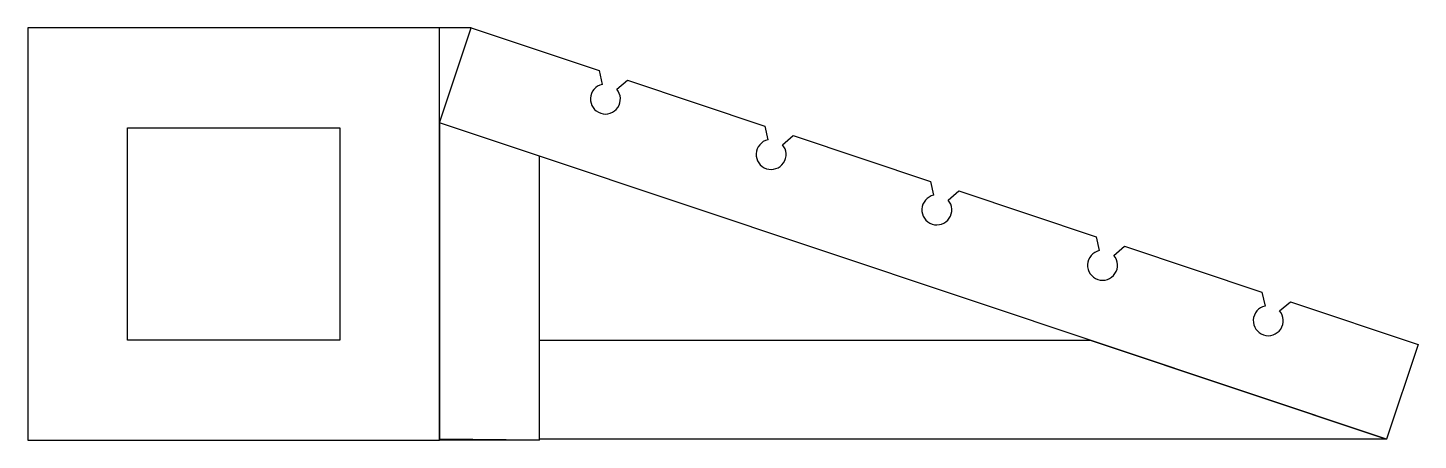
# Model space of a CAD drawing. Header units: millimetres. Extents: x -21.4 to 50.8, y 0 to 21.3.
import ezdxf

# ---------------------------------------------------------------- set-up
doc = ezdxf.new("R2010")
doc.units = ezdxf.units.MM

msp = doc.modelspace()

# ---------------------------------------------------------------- linework, layer by layer
for p, q in [((-18.298693, 21.32384), (-19.739334, 21.32384)), ((1.64092, 21.32384), (0, 21.32384)), ((5.181322, -0.044077), (0, 0.000015)), ((2.667029, -0.037531), (0, -0.037531))]:
    msp.add_line(p, q)
for points in [[(0, -0.044077), (0, 21.32384), (-21.376, 21.32384), (-21.376, -0.044077)], [(-16.194678, 16.142518), (-5.181322, 16.142518), (-5.181322, 5.137245), (-16.194678, 5.137245)], [(49.146236, 0.000015), (5.187869, 0.000015), (5.187869, 5.137245), (33.76002, 5.137245)]]:
    msp.add_lwpolyline(points, close=True)
msp.add_lwpolyline([(0, 16.409216), (1.64092, 21.32384), (8.275662, 19.108598), (8.434404, 18.392579, 3.610317), (9.19297, 18.139305), (9.750049, 18.616322), (16.876253, 16.236988), (16.876253, 16.236988), (17.034995, 15.520969, 3.610317), (17.793561, 15.267695), (18.35064, 15.744712), (25.476845, 13.365377), (25.635587, 12.649359, 3.610317), (26.394153, 12.396085), (26.951232, 12.873101), (34.077436, 10.493767), (34.236178, 9.777749, 3.610317), (34.994744, 9.524475), (35.551823, 10.001491), (42.678027, 7.622157), (42.836769, 6.906138, 3.610317), (43.595335, 6.652864), (44.152414, 7.129881), (50.787156, 4.914639), (49.146236, 0.000015), (5.181322, 14.67925)], format="xyb")
msp.add_lwpolyline([(5.181322, -0.044077), (0, -0.044077), (0, 16.409216)])
at = {"extrusion": (0, 0, -1)}
msp.add_lwpolyline([(-5.181322, -0.044077), (-5.187869, 5.137245), (-5.181322, 14.67925), (0, 16.409216), (0, 0.000015)], dxfattribs=at)

doc.saveas('drawing.dxf')
